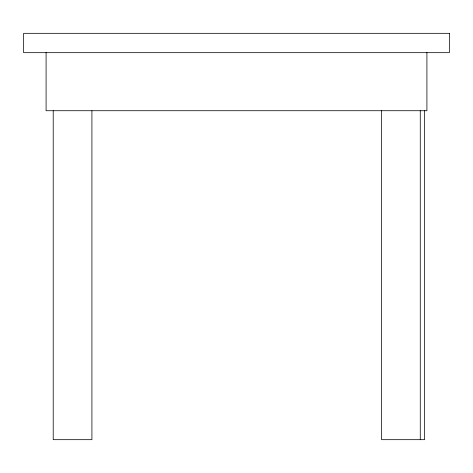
<?xml version="1.0" encoding="UTF-8"?>
<svg xmlns="http://www.w3.org/2000/svg" width="473" height="473" viewBox="0 0 473 473"><rect width="100%" height="100%" fill="white"/><g stroke="black" fill="none" stroke-linecap="round" stroke-linejoin="round"><path stroke-width="0.71" d="M426.912 52.491L426.912 110.723L46.088 110.723L46.088 52.491M424.594 110.723L424.594 439.677L381.563 439.677L381.563 110.723M420.266 110.723L420.266 439.677M91.916 110.723L91.916 439.677L53.213 439.677L53.213 110.723M449.35 33.323L23.65 33.323L23.65 52.674L449.35 52.674L449.35 33.323"/></g></svg>
